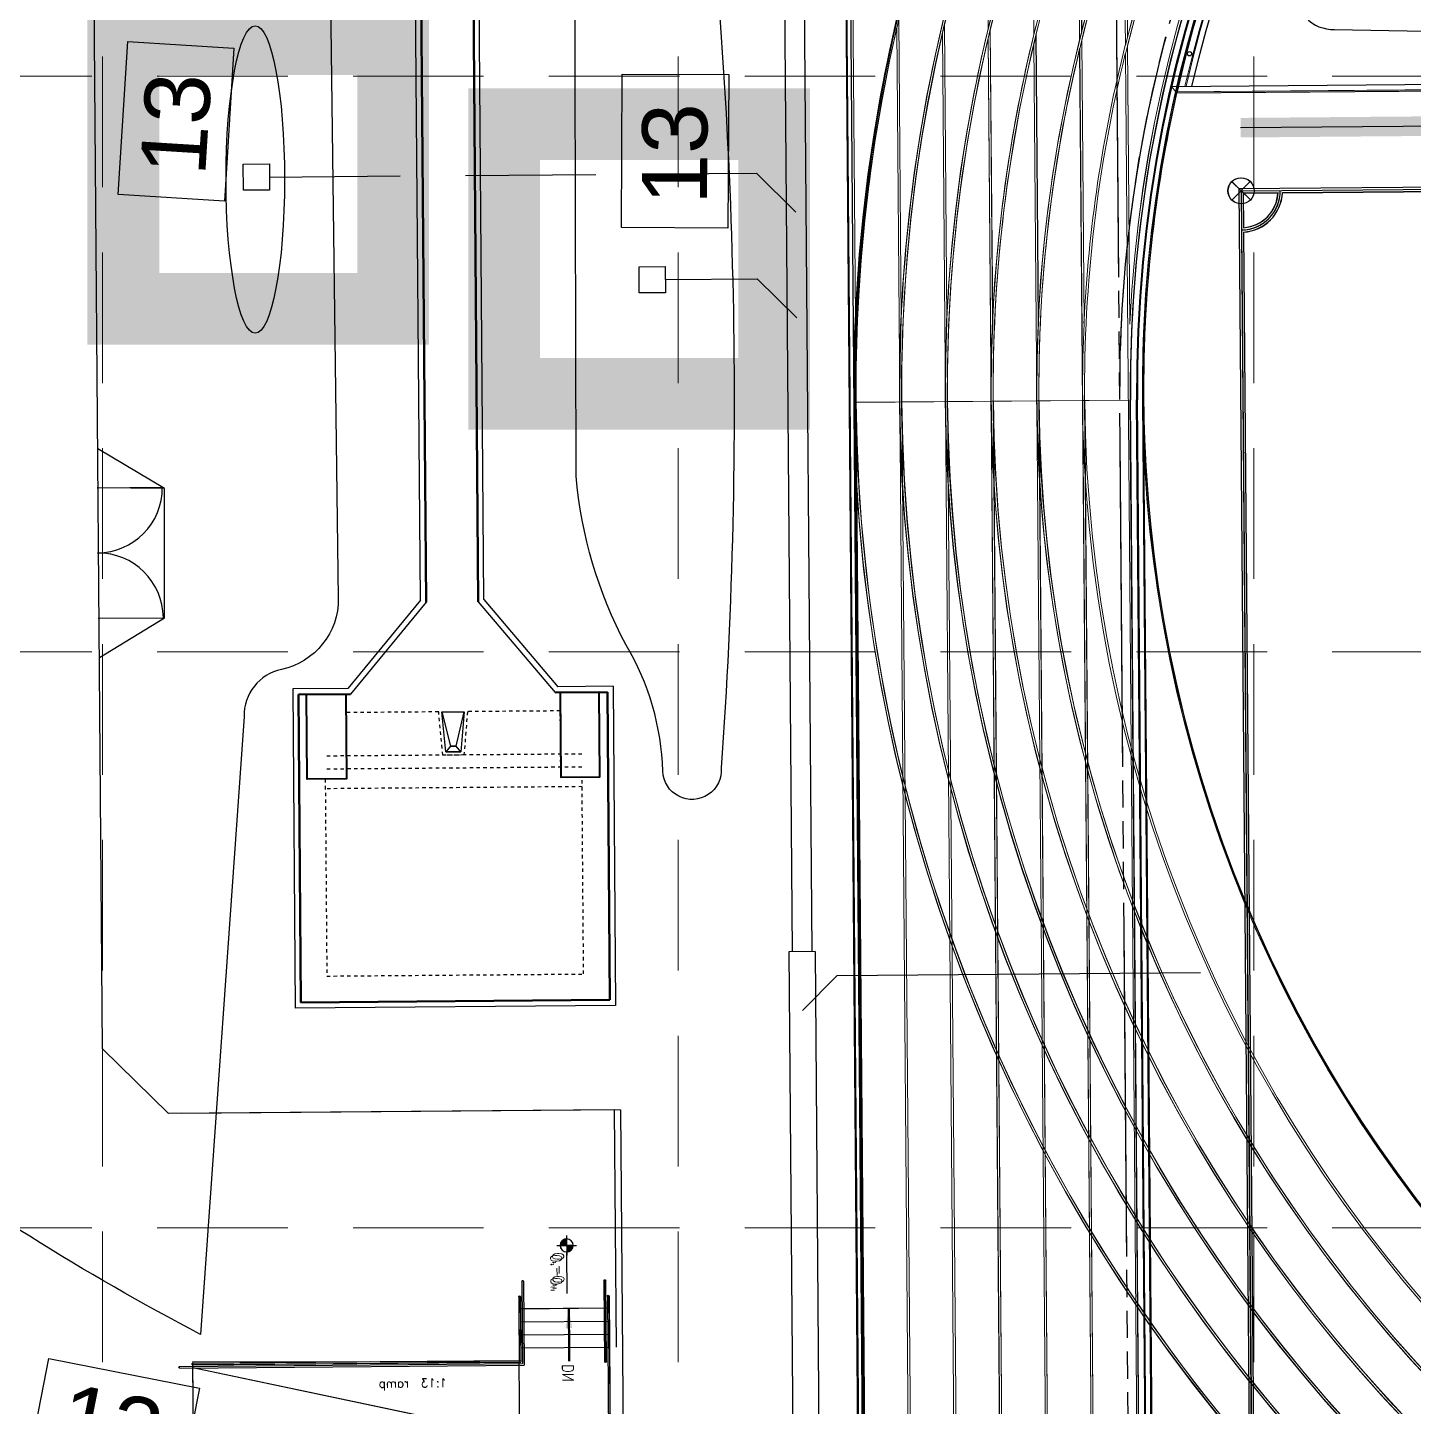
# Model space of a CAD drawing. Header units: feet. Extents: x 2467609 to 2470436, y 7119976 to 7121745.
# Drawn here: x 2469325.3 to 2469431.4, y 7120935.1 to 7121040.7 of the extents above; entities that cross this region are included whole.
import ezdxf
from ezdxf.enums import TextEntityAlignment as Align

# ---------------------------------------------------------------- set-up
doc = ezdxf.new("R2010")
doc.units = ezdxf.units.FT
doc.header["$LTSCALE"] = 100
doc.header["$MEASUREMENT"] = 0
for name, pattern in [('06117 BASE$0$HIDDEN2', [0.1875, 0.125, -0.0625]), ('FOOTBALL$0$DASHED2', [0.375, 0.25, -0.125]), ('HIDDEN', [0.375, 0.25, -0.125]), ('POLEVAULT$0$SSSDASH', [0.0625, 0.03125, -0.03125]), ('SDASH', [0.15, 0.1, -0.05])]:
    doc.linetypes.add(name, pattern=pattern)
for name, color, linetype, lineweight in [('06117 BASE$0$CP Inlet', 253, 'Continuous', 25), ('06117 BASE$0$CPWALK', 8, 'Continuous', 25), ('06117 BASE$0$X-Refr', 253, '06117 BASE$0$HIDDEN2', 50), ('FOOTBALL$0$X-Lite', 8, 'Continuous', 25), ('FOOTBALL$0$X-Medm', 8, 'Continuous', 40), ('FOOTBALL$0$X-Thin', 8, 'Continuous', 13), ('GRANDSTANDS$0$A-Anno-Dims', 8, 'Continuous', 25), ('GRANDSTANDS$0$A-Flor-Strs', 8, 'Continuous', 25), ('GRANDSTANDS$0$AREA', 8, 'Continuous', 18), ('POLEVAULT$0$A-Anno-Dims', 8, 'Continuous', 25), ('POLEVAULT$0$X-Hevy', 8, 'Continuous', 50), ('POLEVAULT$0$X-Lite', 8, 'Continuous', 25), ('POLEVAULT$0$X-Medm', 8, 'Continuous', 40)]:
    doc.layers.add(name, color=color, linetype=linetype, lineweight=lineweight)
for name, color, linetype in [('06117 BASE$0$SITE-Fence', 8, '06117 BASE$0$FENCELINE4'), ('CPCONT', 253, 'Continuous'), ('FOOTBALL$0$FD-CD-SOCCER', 8, 'Continuous'), ('FOOTBALL$0$FD-FOOTBALL-THKLINE-2', 8, 'Continuous'), ('FOOTBALL$0$FD-SOCCER-CTR', 8, 'Continuous'), ('FOOTBALL$0$SC-CD-THIN', 8, 'Continuous'), ('GRANDSTANDS$0$A-Flor-Hral', 8, 'Continuous'), ('GRANDSTANDS$0$G-Anno-Text', 8, 'Continuous'), ('GRID', 254, 'HIDDEN'), ('POLEVAULT$0$FIXTURES', 8, 'Continuous'), ('proposed ec', 6, 'SDASH')]:
    doc.layers.add(name, color=color, linetype=linetype)
doc.layers.add('GRANDSTANDS$0$X-Nplt', color=8, linetype='Continuous', lineweight=25, plot=False)
doc.styles.add('06117 BASE$0$Standard', font='romans.shx')
doc.styles.add('GRANDSTANDS$0$DIMTEXT', font='romans', dxfattribs={"width": 0.85, "bigfont": 'special'})
doc.styles.add('GRANDSTANDS$0$RomanS', font='romans.shx', dxfattribs={"width": 0.85})
doc.styles.add('GRANDSTANDS$0$Standard', font='romans.shx')
doc.styles.get("Standard").update_dxf_attribs({"font": 'ARIAL.TTF'})
doc.linetypes.add('06117 BASE$0$FENCELINE4', pattern='A,0.5,-0.05,["x",06117 BASE$0$Standard,S=0.16,R=0,X=-0.02,Y=-0.05],-0.15', length=0.7)
doc.dimstyles.new('GRANDSTANDS$0$TICK_96', dxfattribs={"dimscale": 96, "dimtxt": 0.125, "dimasz": 0.125, "dimexe": 0.125, "dimexo": 0.125, "dimgap": 0.0625, "dimtad": 1, "dimdec": 4, "dimzin": 3, "dimdsep": 46, "dimlunit": 4, "dimtxsty": 'GRANDSTANDS$0$DIMTEXT', "dimblk1": 'GRANDSTANDS$0$TICKA', "dimblk2": 'GRANDSTANDS$0$TICKA', "dimsah": 1, "dimcen": 0.125, "dimclrt": 4, "dimadec": 3, "dimazin": 0, "dimtfac": 1, "dimtdec": 4, "dimtix": 1, "dimtmove": 2, "dimatfit": 3, "dimldrblk": 'GRANDSTANDS$0$ARROWA', "dimfxl": 0, "dimfrac": 2, "dimtolj": 1, "dimtzin": 0, "dimarcsym": 0})

# ---------------------------------------------------------------- blocks, each defined once
blk = doc.blocks.new('POLEVAULT')
at = {"layer": 'POLEVAULT$0$A-Anno-Dims'}
blk.add_line((199.8, 289.2), (199.8, 289.2), dxfattribs=at)
at = {"layer": 'POLEVAULT$0$FIXTURES', "linetype": 'Continuous'}
for p, q in [((372.2, 171.2), (288.2, 241.2)), ((372.2, 123.2), (288.2, 53.2))]:
    blk.add_line(p, q, dxfattribs=at)
at = {"layer": 'POLEVAULT$0$X-Hevy'}
for p, q in [((5.2, 5.2), (5.2, 289.2)), ((288.2, 289.2), (5.2, 289.2)), ((288.2, 241.2), (288.2, 289.2)), ((372.2, 171.2), (2004.2, 171.2)), ((372.2, 123.2), (2004.2, 123.2)), ((288.2, 5.2), (288.2, 53.2)), ((288.2, 5.2), (5.2, 5.2))]:
    blk.add_line(p, q, dxfattribs=at)
at = {"layer": 'POLEVAULT$0$X-Lite'}
for p, q in [((0, 0), (0, 294.4)), ((293.4, 294.4), (0, 294.4)), ((293.4, 243.6), (293.4, 294.4)), ((374.1, 176.4), (293.4, 243.6)), ((374.1, 176.4), (2002.3, 176.4)), ((234.4, 154.1), (271.2, 157.4)), ((234.4, 140.3), (234.4, 154.1)), ((239.6, 149.8), (234.4, 154.1)), ((234.4, 154.1), (234.4, 140.3)), ((271.2, 157.4), (239.6, 149.8)), ((271.2, 157.4), (271.2, 137)), ((234.4, 140.3), (239.6, 144.6)), ((271.2, 137), (234.4, 140.3)), ((239.6, 144.6), (239.6, 149.8)), ((239.6, 149.8), (239.6, 144.6)), ((239.6, 144.6), (271.2, 137)), ((374.1, 118), (293.4, 50.8)), ((374.1, 118), (2002.3, 118)), ((293.4, 0), (293.4, 50.8)), ((293.4, 0), (0, 0))]:
    blk.add_line(p, q, dxfattribs=at)
at = {"layer": 'POLEVAULT$0$X-Lite', "linetype": 'POLEVAULT$0$SSSDASH'}
for p, q in [((201.4, 29.2), (201.4, 265.2)), ((219.4, 29.2), (219.4, 265.2)), ((231.4, 29.2), (231.4, 265.2))]:
    blk.add_line(p, q, dxfattribs=at)
blk.add_lwpolyline([(231.4, 156.9), (271.2, 160.4), (271.2, 245.7), (210.2, 245.7), (210.2, 265.2), (29.2, 265.2), (29.2, 29.2), (210.2, 29.2), (210.2, 48.7), (271.2, 48.7), (271.2, 134), (231.4, 137.5), (231.4, 156.9)], dxfattribs=at)
at = {"layer": 'POLEVAULT$0$X-Medm'}
for points in [[(288.2, 245.7), (210.2, 245.7), (210.2, 281.7), (288.2, 281.7), (288.2, 245.7)], [(288.2, 48.7), (210.2, 48.7), (210.2, 12.7), (288.2, 12.7), (288.2, 48.7)]]:
    blk.add_lwpolyline(points, close=True, dxfattribs=at)
blk = doc.blocks.new('GRANDSTANDS$0$ARROWA')
blk.add_line((0, 0), (-1, 0))
blk.add_solid([(-1.5, -0.25), (-1.5, 0.25), (0, 0)])
blk = doc.blocks.new('GRANDSTANDS$0$TICKA')
blk.add_line((0, 0), (-1, 0))
at = {"color": 32}
blk.add_line((0.46, 0.46), (-0.46, -0.46), dxfattribs=at)
blk = doc.blocks.new('FOOTBALL$0$TRACK-flat-1')
at = {"layer": 'FOOTBALL$0$X-Lite', "linetype": 'Continuous'}
for p, q in [((11534.5, -51876.6), (11534.5, -49470.2)), ((11540.5, -51871.8), (11540.5, -49474.9)), ((15759.5, -51904.6), (11822.5, -51904.6)), ((15759.5, -51916.7), (11822.5, -51916.7)), ((15759.5, -52170.7), (10641.4, -52170.7))]:
    blk.add_line(p, q, dxfattribs=at)
at = {"layer": 'FOOTBALL$0$X-Lite', "linetype": 'FOOTBALL$0$DASHED2'}
blk.add_line((15759.5, -51926.5), (10641.4, -51926.5), dxfattribs=at)
at = {"layer": 'FOOTBALL$0$X-Lite', "linetype": 'Continuous'}
blk.add_circle((11504.6, -51859.7), 2, dxfattribs=at)
for radius, start, end in [(1497.3, 90, 236.1379), (1243.3, 90, 270), (1231.2, 90, 103.2408), (1219.2, 103.6636, 256.3364), (1231.2, 256.7592, 270)]:
    blk.add_arc((11822.5, -50673.4), radius, start, end, dxfattribs=at)
at = {"layer": 'FOOTBALL$0$X-Lite', "linetype": 'FOOTBALL$0$DASHED2'}
blk.add_arc((11822.5, -50673.4), 1253.2, 90, 270, dxfattribs=at)
at = {"layer": 'FOOTBALL$0$X-Medm'}
for p, q in [((15759.5, -51910.6), (11822.5, -51910.6)), ((15759.5, -52174.6), (10637.5, -52174.6))]:
    blk.add_line(p, q, dxfattribs=at)
for radius, end in [(1501.2, 235.5002), (1237.2, 270)]:
    blk.add_arc((11822.5, -50673.4), radius, 90, end, dxfattribs=at)
at = {"layer": 'FOOTBALL$0$X-Thin'}
for p, q in [((11539.5, -51872.6), (11539.5, -49474.1)), ((15759.5, -51905.6), (11822.5, -51905.6)), ((11489, -51916.7), (11357.8, -51916.7)), ((11496.4, -51918.7), (11363.1, -51918.7)), ((11752.5, -51916.7), (11496.6, -51916.7)), ((15759.5, -51918.7), (11504.2, -51918.7)), ((11822.5, -51918.7), (11822.5, -52168.7)), ((11483.5, -51958.7), (11350.3, -51958.7)), ((11491, -51960.7), (11355.7, -51960.7)), ((11751.4, -51958.7), (11491.3, -51958.7)), ((15759.5, -51960.7), (11499, -51960.7)), ((15759.5, -51958.7), (11822.5, -51958.7)), ((11485.7, -52002.7), (11348.4, -52002.7)), ((11750.2, -52000.7), (11486, -52000.7)), ((15759.5, -52002.7), (11493.9, -52002.7)), ((15759.5, -52000.7), (11822.5, -52000.7)), ((11480.5, -52044.7), (11341.2, -52044.7)), ((11749.1, -52042.7), (11480.8, -52042.7)), ((15759.5, -52044.7), (11488.8, -52044.7)), ((15759.5, -52042.7), (11822.5, -52042.7)), ((11748, -52084.7), (11475.7, -52084.7)), ((15759.5, -52084.7), (11822.5, -52084.7)), ((15759.5, -52086.7), (11483.8, -52086.7)), ((11746.9, -52126.7), (11470.6, -52126.7)), ((15759.5, -52128.7), (11478.8, -52128.7)), ((15759.5, -52126.7), (11822.5, -52126.7)), ((11745.8, -52168.7), (10643.4, -52168.7)), ((15759.5, -52168.7), (11822.5, -52168.7))]:
    blk.add_line(p, q, dxfattribs=at)
at = {"layer": 'FOOTBALL$0$X-Thin', "linetype": 'Continuous'}
for p in [(11534.5, -51876.6), (11540.5, -51871.8)]:
    blk.add_line(p, (11539.5, -51872.6), dxfattribs=at)
at = {"layer": 'FOOTBALL$0$X-Thin'}
for radius, start, end in [(1495.3, 90, 236.2504), (1455.3, 90, 238.6875), (1453.3, 90, 238.8153), (1413.3, 90, 241.6104), (1411.3, 90, 241.7587), (1371.3, 90, 245.0505), (1369.3, 90, 245.2281), (1329.3, 90, 249.2811), (1327.3, 90, 249.5069), (1287.3, 90, 254.9819), (1285.3, 90, 255.3125), (1245.3, 90, 266.778), (1232.2, 90, 103.2777), (1232.2, 256.7223, 270), (1329.3, 249.5223, 255.2224), (1327.3, 249.751, 255.548), (1287.3, 255.3238, 266.831), (1285.3, 255.6627, 270), (1413.3, 245.6225, 249.9128), (1411.3, 245.7995, 250.1325), (1371.3, 249.8416, 255.4517), (1369.3, 250.0672, 255.7726), (1329.3, 255.5588, 266.8815), (1327.3, 255.8925, 270), (1455.3, 245.9822, 250.2078), (1453.3, 246.157, 250.4246), (1413.3, 250.1465, 255.6707), (1411.3, 250.369, 255.9869), (1371.3, 255.7828, 266.9296), (1369.3, 256.1117, 270), (1497.3, 246.3264, 250.4901), (1495.3, 246.499, 250.7041), (1455.3, 250.4379, 255.88), (1453.3, 250.6575, 256.1919), (1413.3, 255.9968, 266.9756), (1411.3, 256.3209, 270), (1497.3, 250.7169, 256.0805), (1495.3, 250.9337, 256.3881), (1455.3, 256.2013, 267.0196), (1453.3, 256.5209, 270), (1497.3, 256.3971, 267.0617), (1495.3, 256.7124, 270)]:
    blk.add_arc((11822.5, -50673.4), radius, start, end, dxfattribs=at)
at = {"layer": 'FOOTBALL$0$X-Thin', "linetype": 'Continuous'}
for radius, start, end in [(1232.2, 103.5167, 256.4833), (1231.2, 103.5279, 256.4721), (1225.2, 103.5954, 256.4046), (1224.2, 103.6067, 256.3933)]:
    blk.add_arc((11822.5, -50673.4), radius, start, end, dxfattribs=at)
blk = doc.blocks.new('FOOTBALL')
at = {"layer": 'FOOTBALL$0$FD-CD-SOCCER'}
for p, q in [((-2168.5, -1148.5), (-2151.5, -1131.5)), ((-2151.5, -1148.5), (-2168.5, -1131.5)), ((-2168.5, -1148.5), (-2151.5, -1131.5)), ((-2151.5, -1148.5), (-2168.5, -1131.5))]:
    blk.add_line(p, q, dxfattribs=at)
blk.add_circle((-2160, -1140), 12, dxfattribs=at)
blk.add_circle((-2160, -1140), 12, dxfattribs=at)
at = {"layer": 'FOOTBALL$0$FD-FOOTBALL-THKLINE-2', "const_width": 18}
blk.add_lwpolyline([(-2218, 1140), (-2218, -1140)], dxfattribs=at)
at = {"layer": 'FOOTBALL$0$FD-SOCCER-CTR'}
for q in [(-2160, 1140), (2160, -1140)]:
    blk.add_line((-2160, -1140), q, dxfattribs=at)
blk.add_arc((-2160, -1140), 36, 0, 90, dxfattribs=at)
at = {"layer": 'FOOTBALL$0$SC-CD-THIN'}
for p, q in [((-2162, -1142), (-2162, 1142)), ((-2158, -1102.1), (-2158, -794)), ((-2158, -1138), (-2158, -1106.1)), ((-2162, -1142), (2162, -1142)), ((-2158, -1138), (-2126.1, -1138)), ((-2122.1, -1138), (-2, -1138))]:
    blk.add_line(p, q, dxfattribs=at)
for radius, start, end in [(38, 3.017, 86.983), (34, 3.3723, 86.6277)]:
    blk.add_arc((-2160, -1140), radius, start, end, dxfattribs=at)
blk.add_blockref('FOOTBALL$0$TRACK-flat-1', (-13791, 50673.4), dxfattribs=at)
blk = doc.blocks.new('GRANDSTANDS$0$Anno_Datum')
at = {"linetype": 'ByBlock', "lineweight": -2}
h = blk.add_hatch(dxfattribs=at)
h.set_pattern_fill('_USER', color=0, scale=0.008, angle=-90, style=0, pattern_type=0)
h.set_pattern_definition([(270, (0, 0), (0.008, -1e-18), [])])
h.paths.add_polyline_path([(0, 0), (0, 0.5, 0.414214), (-0.5, 0)])
h.paths.add_polyline_path([(0.5, 0), (0, 0), (0, -0.5, 0.414214)])
at = {"color": 0, "linetype": 'ByBlock', "lineweight": -2}
for p, q in [((-0.75, 0), (0.75, 0)), ((0, 0.75), (0, -0.75)), ((0, 0), (0.5, 0)), ((0, 0), (0.5, 0))]:
    blk.add_line(p, q, dxfattribs=at)
blk.add_circle((0, 0), 0.5, dxfattribs=at)
blk = doc.blocks.new('*E276')
at = {"layer": 'GRANDSTANDS$0$G-Anno-Text'}
blk.add_leader([(0, 37.1), (39.2, 37.1), (48.5, 37.1)], dimstyle='GRANDSTANDS$0$TICK_96', override={"dimgap": 0.0625, "dimtad": 0}, dxfattribs=at)
blk = doc.blocks.new('GRANDSTANDS')
at = {"layer": 'GRANDSTANDS$0$A-Anno-Dims'}
blk.add_line((-13.5, 38.5), (-51.8, 38.5), dxfattribs=at)
at = {"layer": 'GRANDSTANDS$0$A-Flor-Hral'}
for p, q in [((50.5, 395), (50.5, 80)), ((52, 395), (52, 78.5)), ((47.5, 383), (47.5, 81.5)), ((49, 383), (49, 81.5)), ((-25.3, 80), (50.5, 80)), ((-25.3, 78.5), (52, 78.5)), ((-11, 83), (48.5, 83)), ((-11, 81.5), (49, 81.5)), ((-25.3, 4.5), (49.2, 4.5)), ((-25.3, 3), (49.2, 3)), ((-11, 1.5), (2287, 1.5)), ((-11, 0), (2287, 0))]:
    blk.add_line(p, q, dxfattribs=at)
for centre, start, end in [((51.3, 395), 0, 180), ((48.3, 383), 0, 180), ((-25.3, 79.2), 90, 270), ((-11, 82.2), 90, 270), ((-25.3, 3.7), 90, 270), ((-11, 0.8), 90, 270), ((49.2, 3.7), 270, 90)]:
    blk.add_arc(centre, 0.75, start, end, dxfattribs=at)
at = {"layer": 'GRANDSTANDS$0$A-Flor-Strs'}
for p, q in [((121, 383), (49, 383)), ((118, 81.5), (52, 383)), ((0, 81.5), (0, 1.5)), ((12, 81.5), (12, 1.5)), ((24, 81.5), (24, 1.5)), ((36, 81.5), (36, 1.5)), ((121, 83), (49, 83))]:
    blk.add_line(p, q, dxfattribs=at)
at = {"layer": 'GRANDSTANDS$0$AREA'}
blk.add_lwpolyline([(2275.9, 0), (0, 0), (0, 1.5), (0, 83), (49, 83), (46, 383), (122.5, 383)], dxfattribs=at)
at = {"layer": 'GRANDSTANDS$0$A-Anno-Dims', "xscale": 12, "yscale": 12, "zscale": 12}
blk.add_blockref('GRANDSTANDS$0$Anno_Datum', (-57.8, 38.5), dxfattribs=at)
at = {"layer": 'GRANDSTANDS$0$A-Anno-Dims', "insert": (-32.5, 53.5), "char_height": 10.32, "width": 92.279, "attachment_point": 2, "style": 'GRANDSTANDS$0$RomanS'}
blk.add_mtext('0\'-0"', dxfattribs=at)
at = {"layer": 'GRANDSTANDS$0$G-Anno-Text', "style": 'GRANDSTANDS$0$RomanS', "width": 0.85}
blk.add_text('DN', height=10.32, dxfattribs=at).set_placement((59.5, 33.1), align=Align.CENTER)
at = {"layer": 'GRANDSTANDS$0$X-Nplt', "style": 'GRANDSTANDS$0$Standard'}
blk.add_text(' 1:13  ramp ', height=8, rotation=90, dxfattribs=at).set_placement((67.6, 180.9), align=Align.MIDDLE_CENTER)
at = {"layer": 'GRANDSTANDS$0$G-Anno-Text'}
blk.add_leader([(0, 37.1), (39.2, 37.1), (48.5, 37.1)], dimstyle='GRANDSTANDS$0$TICK_96', override={"dimgap": 0.0625, "dimtad": 0}, dxfattribs=at)

msp = doc.modelspace()

# ---------------------------------------------------------------- linework, layer by layer
at = {"layer": '06117 BASE$0$CP Inlet'}
for points in [[(2469341.83, 7121030.23), (2469343.83, 7121030.25), (2469343.85, 7121028.25), (2469341.85, 7121028.23)], [(2469341.83, 7121030.23), (2469343.83, 7121030.25), (2469343.85, 7121028.25), (2469341.85, 7121028.23)], [(2469372.15, 7121022.37), (2469374.15, 7121022.39), (2469374.16, 7121020.39), (2469372.16, 7121020.37)], [(2469372.15, 7121022.37), (2469374.15, 7121022.39), (2469374.16, 7121020.39), (2469372.16, 7121020.37)]]:
    msp.add_lwpolyline(points, close=True, dxfattribs=at)
at = {"layer": '06117 BASE$0$CPWALK'}
for p, q in [((2469331.06, 7120962.47), (2469329.44, 7121161.5)), ((2469331.06, 7120962.47), (2469329.44, 7121161.5)), ((2469336.1, 7120957.51), (2469331.06, 7120962.47)), ((2469336.1, 7120957.51), (2469331.06, 7120962.47)), ((2469370.73, 7120957.8), (2469372.63, 7120724.2)), ((2469370.73, 7120957.8), (2469372.63, 7120724.2))]:
    msp.add_line(p, q, dxfattribs=at)
at = {"layer": '06117 BASE$0$CPWALK', "linetype": 'Continuous'}
msp.add_line((2469370.73, 7120957.8), (2469337.1, 7120957.52), dxfattribs=at)
msp.add_line((2469370.73, 7120957.8), (2469337.1, 7120957.52), dxfattribs=at)
at = {"layer": '06117 BASE$0$CPWALK'}
for points in [[(2469330.82, 7120992.45), (2469335.79, 7120995.49), (2469335.79, 7121005.4), (2469330.69, 7121008.44)], [(2469330.82, 7120992.45), (2469335.79, 7120995.49), (2469335.79, 7121005.4), (2469330.69, 7121008.44)], [(2469335.79, 7121005.4), (2469330.63, 7121005.45)], [(2469335.79, 7121005.4), (2469330.63, 7121005.45)], [(2469330.71, 7120995.45), (2469335.79, 7120995.49)], [(2469330.71, 7120995.45), (2469335.79, 7120995.49)]]:
    msp.add_lwpolyline(points, dxfattribs=at)
at = {"layer": '06117 BASE$0$SITE-Fence'}
for p, q in [((2469331.06, 7120962.47), (2469329.44, 7121161.5)), ((2469331.06, 7120962.47), (2469329.44, 7121161.5)), ((2469330.63, 7121005.45), (2469335.63, 7121005.49)), ((2469330.63, 7121005.45), (2469335.63, 7121005.49)), ((2469330.71, 7120995.45), (2469335.71, 7120995.49)), ((2469330.71, 7120995.45), (2469335.71, 7120995.49)), ((2469370.23, 7120957.79), (2469336.1, 7120957.51)), ((2469370.23, 7120957.79), (2469336.1, 7120957.51)), ((2469370.23, 7120957.79), (2469370.38, 7120939.63)), ((2469370.23, 7120957.79), (2469370.38, 7120939.63))]:
    msp.add_line(p, q, dxfattribs=at)
for centre, start, end in [((2469330.63, 7121005.45), 270.4665, 0.4665), ((2469330.63, 7121005.45), 270.4665, 0.4665), ((2469330.71, 7120995.45), 0.4665, 90.4665), ((2469330.71, 7120995.45), 0.4665, 90.4665)]:
    msp.add_arc(centre, 5, start, end, dxfattribs=at)
at = {"layer": 'CPCONT', "color": 35}
for points in [[(2469638.06, 7121014.03), (2469640.75, 7120685.94, -1), (2469391.39, 7120683.9), (2469388.7, 7121011.99, -1)], [(2469367.32, 7121006.33), (2469367.2, 7121057.93, -0.948741), (2469376.67, 7121058.55, -0.047267), (2469378.44, 7120983.99, -1.019604), (2469373.96, 7120983.73, 0.127844), (2469371.15, 7120993.4, -0.100529), (2469367.32, 7121006.33, -0.066392)]]:
    msp.add_lwpolyline(points, format="xyb", close=True, dxfattribs=at)
for points in [[(2469447.86, 7121068.86, -0.127898), (2469435.4, 7121063.99), (2469425.23, 7121062), (2469425.31, 7121052), (2469447.76, 7121051.37, -1.078268), (2469447.61, 7121049.92), (2469425.27, 7121048.9, 0.478771), (2469422.44, 7121045.04), (2469422.37, 7121043.66, 0.437178), (2469425.41, 7121040.55), (2469458.76, 7121039.93, -1.059932), (2469458.55, 7121037.24), (2469441.41, 7121032.38, 0.381258), (2469439.25, 7121028.86, 0.638839)], [(2469313.02, 7120956.61), (2469313.02, 7120956.61), (2469312.13, 7121040.52, -0.370425), (2469321.86, 7121052.04), (2469340.27, 7121052.49, -0.478606), (2469348.5, 7121042.77), (2469349.11, 7120996.99, -0.357441), (2469344.76, 7120991.53, 0.357917), (2469341.89, 7120987.92), (2469338.55, 7120940.6, -0.038771), (2469313.02, 7120956.61), (2469313.02, 7120956.61)]]:
    msp.add_lwpolyline(points, format="xyb", dxfattribs=at)
for points in [[(2469332.26, 7121027.91), (2469332.99, 7121039.64), (2469341.12, 7121039.13), (2469340.39, 7121027.41)], [(2469370.79, 7121025.39), (2469370.86, 7121037.14), (2469379.01, 7121037.09), (2469378.94, 7121025.34)], [(2469326.95, 7120938.76), (2469338.48, 7120936.48), (2469336.89, 7120928.49), (2469325.37, 7120930.77)]]:
    msp.add_lwpolyline(points, close=True, dxfattribs=at)
msp.add_ellipse((2469342.75, 7121029.06), major_axis=(0, -11.78), ratio=0.190267, dxfattribs=at)
at = {"layer": 'FOOTBALL$0$FD-CD-SOCCER'}
for p, q in [((2469417.54, 7121028.89), (2469418.97, 7121027.49)), ((2469417.54, 7121028.89), (2469418.97, 7121027.49)), ((2469417.55, 7121027.48), (2469418.95, 7121028.9)), ((2469417.55, 7121027.48), (2469418.95, 7121028.9))]:
    msp.add_line(p, q, dxfattribs=at)
msp.add_ellipse((2469418.25, 7121028.19), major_axis=(-0.707, 0.707), ratio=1, start_param=2.364398, end_param=8.647583, dxfattribs=at)
msp.add_ellipse((2469418.25, 7121028.19), major_axis=(-0.707, 0.707), ratio=1, start_param=2.364398, end_param=8.647583, dxfattribs=at)
at = {"layer": 'FOOTBALL$0$FD-FOOTBALL-THKLINE-2'}
msp.add_line((2469608.21, 7121034.58), (2469418.21, 7121033.02), dxfattribs=at)
at = {"layer": 'FOOTBALL$0$FD-SOCCER-CTR'}
for q in [(2469608.25, 7121029.75), (2469421.21, 7120668.2)]:
    msp.add_line((2469418.25, 7121028.19), q, dxfattribs=at)
msp.add_ellipse((2469418.25, 7121028.19), major_axis=(3, 0.06), ratio=1, start_param=4.699797, end_param=6.270593, dxfattribs=at)
at = {"layer": 'FOOTBALL$0$SC-CD-THIN', "color": 255}
for p, q in [((2469418.08, 7121028.36), (2469608.41, 7121029.92)), ((2469418.08, 7121028.36), (2469421.04, 7120668.03)), ((2469421.42, 7121028.05), (2469447.09, 7121028.26)), ((2469418.42, 7121028.02), (2469421.08, 7121028.05)), ((2469418.42, 7121028.02), (2469418.44, 7121025.36)), ((2469418.44, 7121025.03), (2469419.89, 7120848.36))]:
    msp.add_line(p, q, dxfattribs=at)
for major_axis, start_param, end_param in [((3.17, 0.03), -1.519159, -0.053674), ((2.83, 0.06), -1.525399, -0.072318)]:
    msp.add_ellipse((2469418.25, 7121028.19), major_axis=major_axis, ratio=1, start_param=start_param, end_param=end_param, dxfattribs=at)
at = {"layer": 'FOOTBALL$0$X-Lite', "linetype": 'Continuous'}
for p, q in [((2469391.3, 7120683.92), (2469387.8, 7121110.41)), ((2469412.92, 7121036.19), (2469613.45, 7121037.83)), ((2469413.32, 7121035.69), (2469613.06, 7121037.33)), ((2469412.46, 7120684.09), (2469409.77, 7121012.16)), ((2469413.47, 7120684.1), (2469410.78, 7121012.17))]:
    msp.add_line(p, q, dxfattribs=at)
at = {"layer": 'FOOTBALL$0$X-Lite', "linetype": 'FOOTBALL$0$DASHED2'}
msp.add_line((2469411.64, 7120684.08), (2469408.15, 7121110.58), dxfattribs=at)
at = {"layer": 'FOOTBALL$0$X-Lite', "linetype": 'Continuous'}
for centre, major_axis, start_param, end_param in [((2469513.38, 7121013.01), (124.77, 1.02), 0.000058, 2.550645), ((2469513.38, 7121013.01), (103.61, 0.88), -0.000256, 3.141337), ((2469513.38, 7121013.01), (101.6, 0.87), 0.238087, 2.902731), ((2469414.3, 7121038.69), (0.118, 0.118), 3.935194, 10.218379), ((2469513.38, 7121013.01), (102.6, 0.9), 2.90997, 3.141066)]:
    msp.add_ellipse(centre, major_axis=major_axis, ratio=1, start_param=start_param, end_param=end_param, dxfattribs=at)
at = {"layer": 'FOOTBALL$0$X-Lite', "linetype": 'FOOTBALL$0$DASHED2'}
msp.add_ellipse((2469513.38, 7121013.01), major_axis=(104.43, 0.86), ratio=1, start_param=-0.00008, end_param=3.141513, dxfattribs=at)
at = {"layer": 'FOOTBALL$0$X-Medm'}
for p, q in [((2469390.97, 7120683.91), (2469387.47, 7121110.73)), ((2469412.97, 7120684.09), (2469410.28, 7121012.17))]:
    msp.add_line(p, q, dxfattribs=at)
for major_axis, start_param, end_param in [((125.1, 1.04), -0.000129, 2.539328), ((103.1, 0.84), 0.000078, 3.14167)]:
    msp.add_ellipse((2469513.38, 7121013.01), major_axis=major_axis, ratio=1, start_param=start_param, end_param=end_param, dxfattribs=at)
at = {"layer": 'FOOTBALL$0$X-Thin', "color": 255}
for p, q in [((2469388.72, 7121018.38), (2469387.97, 7121110.25)), ((2469398.88, 7121040.57), (2469398.78, 7121052.19)), ((2469402.38, 7121040.17), (2469402.29, 7121051.61)), ((2469405.88, 7121039.76), (2469405.79, 7121051.03)), ((2469406.04, 7121040.39), (2469405.95, 7121051.48)), ((2469409.39, 7121039.34), (2469409.3, 7121050.44)), ((2469409.55, 7121039.96), (2469409.46, 7121050.88)), ((2469392.22, 7121018.32), (2469392.03, 7121041.34)), ((2469395.72, 7121018.26), (2469395.54, 7121040.95)), ((2469394.8, 7120683.94), (2469391.88, 7121040.66)), ((2469398.3, 7120683.97), (2469395.38, 7121040.27)), ((2469401.8, 7120684), (2469398.88, 7121039.89)), ((2469399.22, 7121018.2), (2469399.04, 7121040.55)), ((2469402.72, 7121018.13), (2469402.54, 7121040.15)), ((2469405.3, 7120684.03), (2469402.39, 7121039.49)), ((2469408.8, 7120684.06), (2469405.89, 7121039.09)), ((2469406.23, 7121018.06), (2469406.05, 7121039.74)), ((2469409.73, 7121017.99), (2469409.55, 7121039.32)), ((2469412.3, 7120684.09), (2469409.39, 7121038.68)), ((2469413.25, 7121035.77), (2469613.12, 7121037.41)), ((2469409.61, 7121012.16), (2469388.77, 7121011.99)), ((2469391.47, 7120683.92), (2469388.77, 7121011.99)), ((2469394.97, 7120683.95), (2469392.27, 7121012.02)), ((2469398.47, 7120683.97), (2469395.77, 7121012.05)), ((2469401.97, 7120684), (2469399.27, 7121012.08)), ((2469405.47, 7120684.03), (2469402.77, 7121012.1)), ((2469408.96, 7120684.06), (2469406.27, 7121012.13)), ((2469413.39, 7120684.1), (2469410.7, 7121012.17))]:
    msp.add_line(p, q, dxfattribs=at)
at = {"layer": 'FOOTBALL$0$X-Thin', "color": 255, "linetype": 'Continuous'}
for p in [(2469412.92, 7121036.19), (2469413.32, 7121035.69)]:
    msp.add_line(p, (2469413.25, 7121035.77), dxfattribs=at)
at = {"layer": 'FOOTBALL$0$X-Thin', "color": 255}
for major_axis, start_param, end_param in [((124.61, 1.02), -0.000022, 2.55253), ((121.27, 1.03), -0.00026, 2.594827), ((121.11, 1.03), -0.00028, 2.597038), ((117.77, 0.98), -0.000104, 2.645997), ((117.61, 1), -0.000283, 2.648405), ((114.27, 0.96), -0.000161, 2.705981), ((114.11, 0.96), -0.000184, 2.709058), ((110.77, 0.97), -0.000577, 2.779403), ((110.61, 0.93), -0.000197, 2.783724), ((107.27, 0.94), -0.000579, 2.878899), ((107.11, 0.91), -0.000314, 2.884934), ((103.77, 1.2), -0.003358, 3.082), ((-117.6, 1.34), -0.323032, -0.224981), ((114.08, 2.74), 2.777852, 2.877429), ((110.75, 2.26), 2.772029, 2.871516), ((-110.6, 1.32), -0.333275, -0.232098), ((124.77, 1.17), 2.902967, 3.089098), ((121.27, 0.91), 2.901445, 3.090259), ((124.61, 0.84), 2.911167, 3.143079), ((121.11, 1.06), 2.90581, 3.141064), ((117.61, 1), 2.902573, 3.141319), ((117.77, 1.32), 2.894185, 3.085802), ((114.27, 0.85), 2.894241, 3.088789), ((114.11, 0.92), 2.899374, 3.141772), ((110.61, 0.93), 2.895185, 3.141407), ((110.77, 0.69), 2.891552, 3.089169), ((107.27, 1.3), 2.881494, 3.082332), ((107.11, 0.84), 2.89175, 3.141983), ((102.68, 0.92), 2.909127, 3.140866)]:
    msp.add_ellipse((2469513.38, 7121013.01), major_axis=major_axis, ratio=1, start_param=start_param, end_param=end_param, dxfattribs=at)
at = {"layer": 'FOOTBALL$0$X-Thin', "color": 255, "linetype": 'Continuous'}
for major_axis, start_param, end_param in [((102.68, 0.88), 0.235589, 2.905361), ((102.6, 0.89), 0.235645, 2.905026), ((102.1, 0.88), 0.23682, 2.903845), ((102.01, 0.82), 0.237599, 2.904228)]:
    msp.add_ellipse((2469513.38, 7121013.01), major_axis=major_axis, ratio=1, start_param=start_param, end_param=end_param, dxfattribs=at)
at = {"layer": 'GRANDSTANDS$0$A-Anno-Dims'}
msp.add_line((2469366.63, 7120943.72), (2469366.61, 7120946.91), dxfattribs=at)
at = {"layer": 'GRANDSTANDS$0$A-Flor-Hral'}
for p, q in [((2469363.17, 7120944.67), (2469363.22, 7120938.36)), ((2469363.29, 7120944.67), (2469363.34, 7120938.24)), ((2469369.46, 7120944.72), (2469369.51, 7120938.52)), ((2469369.58, 7120944.73), (2469369.63, 7120938.52)), ((2469362.93, 7120943.48), (2469362.97, 7120938.53)), ((2469363.05, 7120943.48), (2469363.09, 7120938.48)), ((2469369.72, 7120943.54), (2469371.28, 7120752.05)), ((2469369.84, 7120943.54), (2469371.4, 7120752.05)), ((2469336.97, 7120938.15), (2469363.22, 7120938.36)), ((2469336.97, 7120938.02), (2469363.34, 7120938.24)), ((2469337.97, 7120938.41), (2469363.09, 7120938.61)), ((2469337.97, 7120938.28), (2469363.09, 7120938.48))]:
    msp.add_line(p, q, dxfattribs=at)
at = {"layer": 'GRANDSTANDS$0$A-Flor-Hral', "extrusion": (0, 0, -1)}
for centre, major_axis, start_param, end_param in [((2469363.23, 7120944.67), (-0.0442, 0.0442), 5.489645, 8.631237), ((2469369.52, 7120944.72), (-0.0442, 0.0442), 5.489645, 8.631237), ((2469362.99, 7120943.48), (-0.0442, 0.0442), 5.489645, 8.631237), ((2469369.78, 7120943.54), (-0.0442, 0.0442), 5.489645, 8.631237), ((2469336.97, 7120938.08), (0.0442, 0.0442), 2.348052, 5.489645), ((2469337.97, 7120938.34), (0.0442, 0.0442), 2.348052, 5.489645), ((2469369.57, 7120938.52), (-0.0442, 0.0442), 2.348052, 5.489645)]:
    msp.add_ellipse(centre, major_axis=major_axis, ratio=1, start_param=start_param, end_param=end_param, dxfattribs=at)
at = {"layer": 'GRANDSTANDS$0$A-Flor-Strs'}
for p, q in [((2469363.06, 7120942.57), (2469369.73, 7120942.62)), ((2469363.07, 7120941.57), (2469369.73, 7120941.62)), ((2469363.08, 7120940.57), (2469369.74, 7120940.62)), ((2469363.08, 7120939.57), (2469369.75, 7120939.62)), ((2469338.02, 7120932.28), (2469337.97, 7120938.28)), ((2469363.14, 7120932.74), (2469337.97, 7120938.03)), ((2469363.02, 7120932.48), (2469362.97, 7120938.48))]:
    msp.add_line(p, q, dxfattribs=at)
at = {"layer": 'GRANDSTANDS$0$AREA'}
for p, q in [((2469369.73, 7120942.62), (2469362.93, 7120942.57)), ((2469362.93, 7120942.57), (2469362.97, 7120938.48)), ((2469369.85, 7120942.62), (2469369.73, 7120942.62)), ((2469371.4, 7120752.97), (2469369.85, 7120942.62)), ((2469362.97, 7120938.48), (2469337.97, 7120938.53)), ((2469337.97, 7120938.53), (2469338.02, 7120932.16))]:
    msp.add_line(p, q, dxfattribs=at)
at = {"layer": 'GRID', "color": 252, "linetype": 'HIDDEN', "lineweight": 0, "ltscale": 0.4}
for p, q in [((2469331.04, 7121698.47), (2469331.04, 7120154.77)), ((2469375.14, 7121698.47), (2469375.14, 7120154.77)), ((2469419.24, 7121698.47), (2469419.24, 7120154.77)), ((2467655.24, 7121036.97), (2470389.44, 7121036.97)), ((2467655.24, 7120992.87), (2470389.44, 7120992.87)), ((2467655.24, 7120948.77), (2470389.44, 7120948.77))]:
    msp.add_line(p, q, dxfattribs=at)
at = {"layer": 'proposed ec', "color": 5, "linetype": 'Continuous'}
for p, q in [((2469382.71, 7121112.9), (2469383.87, 7120969.9)), ((2469384.21, 7121112.91), (2469385.37, 7120969.92)), ((2469385.62, 7120969.92), (2469383.62, 7120969.9)), ((2469383.62, 7120969.9), (2469386.05, 7120671.92)), ((2469385.62, 7120969.92), (2469388.05, 7120671.94)), ((2469384.66, 7120965.4), (2469387.31, 7120968.09)), ((2469387.31, 7120968.09), (2469415.15, 7120968.32))]:
    msp.add_line(p, q, dxfattribs=at)
at = {"layer": 'proposed ec', "color": 5}
for p, q in [((2469343.84, 7121029.25), (2469381.14, 7121029.55)), ((2469384.16, 7121026.57), (2469381.14, 7121029.55)), ((2469374.16, 7121021.39), (2469381.2, 7121021.44)), ((2469384.23, 7121018.47), (2469381.2, 7121021.44))]:
    msp.add_line(p, q, dxfattribs=at)
at = {"layer": 'proposed ec', "color": 5, "const_width": 5.5}
for points in [[(2469332.64, 7121039.82), (2469353.31, 7121039.82), (2469353.31, 7121019.16), (2469332.64, 7121019.16)], [(2469361.81, 7121033.3), (2469382.49, 7121033.3), (2469382.49, 7121012.64), (2469361.81, 7121012.64)]]:
    msp.add_lwpolyline(points, close=True, dxfattribs=at)
at = {"layer": 'proposed ec', "color": 5}
for points in [[(2469341.83, 7121030.23), (2469343.83, 7121030.25), (2469343.85, 7121028.25), (2469341.85, 7121028.23)], [(2469372.15, 7121022.37), (2469374.15, 7121022.39), (2469374.16, 7121020.39), (2469372.16, 7121020.37)]]:
    msp.add_lwpolyline(points, close=True, dxfattribs=at)

# ---------------------------------------------------------------- block references
at = {"layer": '06117 BASE$0$X-Refr'}
for name, p, xscale, yscale, zscale, rotation in [('POLEVAULT', (2469370.35, 7120965.79), 0.08333333333013054, 0.0833333333284827, 0.08333333333333331, 90.46653669763897), ('POLEVAULT', (2469370.35, 7120965.79), 0.08333333333013054, 0.0833333333284827, 0.08333333333333331, 90.46653669763897), ('GRANDSTANDS', (2469369.85, 7120942.62), -0.08333333328576531, 0.08333333328576531, 0.08333333332936586, 90.4665366378544), ('*E276', (2469369.85, 7120942.62), -0.08333333328576531, 0.08333333328576531, 0.08333333332936586, 90.4665366378544)]:
    msp.add_blockref(name, p, dxfattribs=dict(at, xscale=xscale, yscale=yscale, zscale=zscale, rotation=rotation))
at = {"layer": '06117 BASE$0$X-Refr', "color": 255, "xscale": 0.08333333254417954, "yscale": 0.08333333371317583, "zscale": 0.08333333333333331, "rotation": 270.4699999837802}
msp.add_blockref('FOOTBALL', (2469514.73, 7120848.98), dxfattribs=at)
at = {"layer": 'GRANDSTANDS$0$A-Anno-Dims', "extrusion": (0, 0, -1), "xscale": 0.9999999994291838, "yscale": 0.9999999994291838, "zscale": -0.9999999999523903, "rotation": 269.5334633621456}
msp.add_blockref('GRANDSTANDS$0$Anno_Datum', (-2469366.6, 7120947.41), dxfattribs=at)

# ---------------------------------------------------------------- texts
at = {"layer": 'CPCONT', "color": 35}
for rotation, p in [(86.4391, (2469339.15, 7121033.16)), (89.6506, (2469377.37, 7121031.01)), (348.8048, (2469331.23, 7120931.24))]:
    msp.add_text('13', height=5, rotation=rotation, dxfattribs=at).set_placement(p, align=Align.CENTER)
at = {"layer": 'GRANDSTANDS$0$A-Anno-Dims', "style": 'GRANDSTANDS$0$RomanS', "text_generation_flag": 4, "width": 0.85}
msp.add_text('0\'-0"', height=0.86, rotation=270.4665, dxfattribs=at).set_placement((2469366.38, 7120946.89))
at = {"layer": 'GRANDSTANDS$0$G-Anno-Text', "style": 'GRANDSTANDS$0$RomanS', "text_generation_flag": 4, "width": 0.85}
msp.add_text('DN', height=0.86, rotation=270.4665, dxfattribs=at).set_placement((2469367.13, 7120937.64), align=Align.CENTER)
at = {"layer": 'GRANDSTANDS$0$X-Nplt', "style": 'GRANDSTANDS$0$Standard', "text_generation_flag": 4}
msp.add_text(' 1:13  ramp ', height=0.6667, rotation=180.4665, dxfattribs=at).set_placement((2469354.82, 7120936.87), align=Align.MIDDLE_CENTER)

doc.saveas('drawing.dxf')
